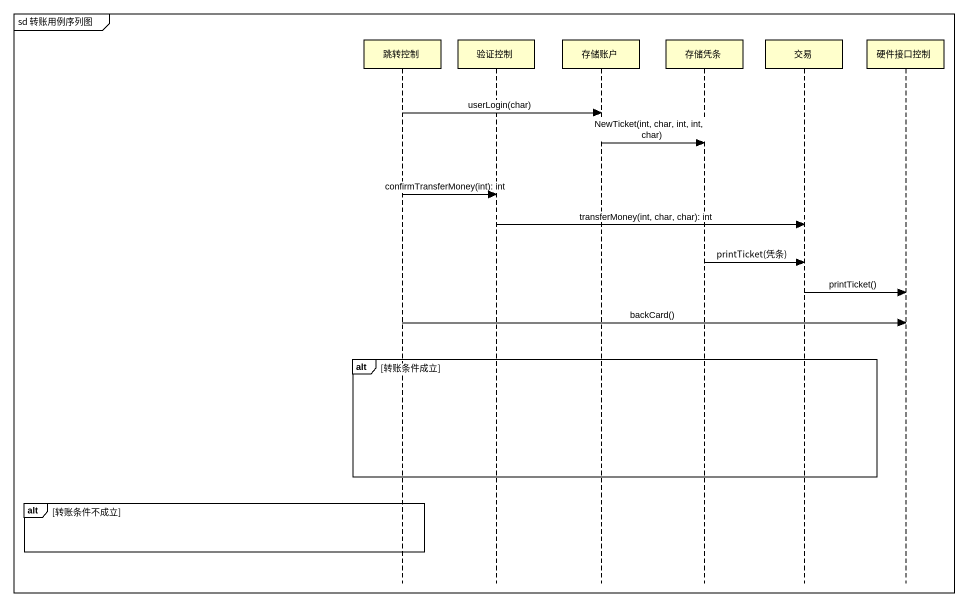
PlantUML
@startuml
mainframe sd 转账用例序列图
hide footbox
participant 跳转控制
participant 验证控制
participant 存储账户
participant 存储凭条
participant 交易
participant 硬件接口控制

跳转控制 -> 存储账户 : userLogin(char)
存储账户 -> 存储凭条 : NewTicket(int, char, int, int, char)
跳转控制 -> 验证控制 : confirmTransferMoney(int): int
验证控制 -> 交易 : transferMoney(int, char, char): int
存储凭条 -> 交易 : printTicket(凭条)
交易 -> 硬件接口控制 : printTicket()
跳转控制 -> 硬件接口控制 : backCard()
alt 转账条件成立
end
alt 转账条件不成立
end
@enduml
